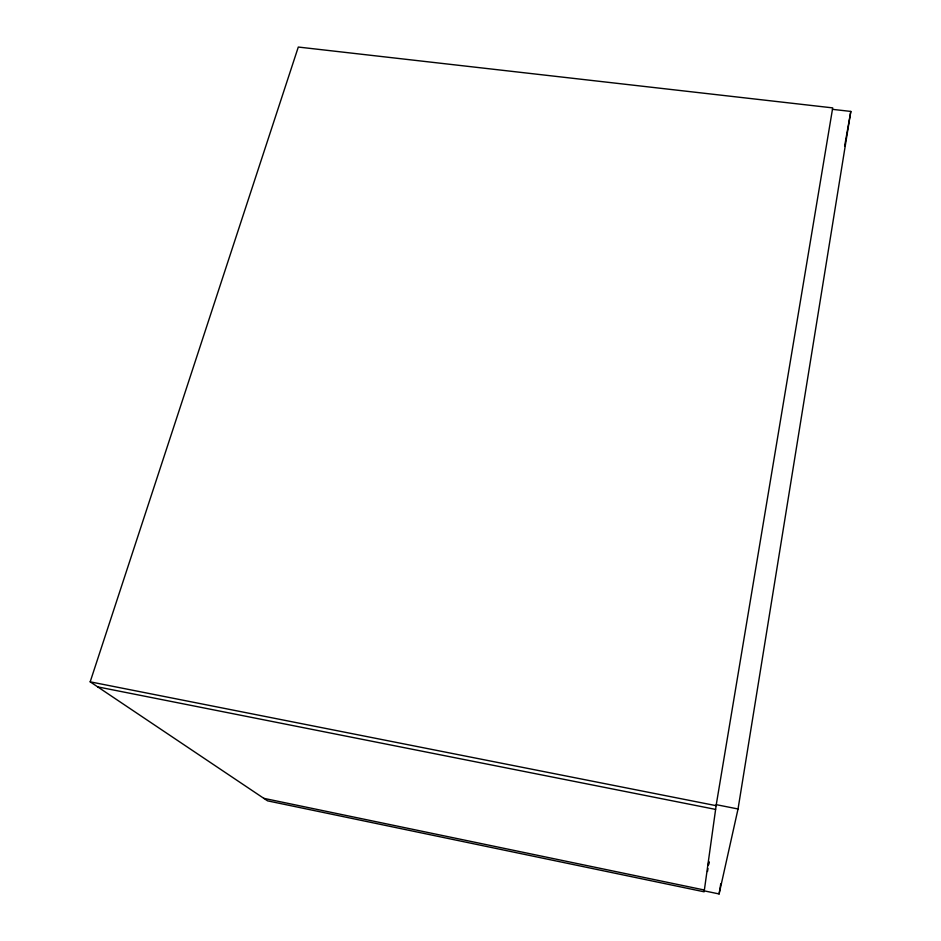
<?xml version="1.0" encoding="UTF-8"?>
<svg xmlns="http://www.w3.org/2000/svg" width="941" height="941" viewBox="0 0 941 941"><rect width="100%" height="100%" fill="white"/><g stroke="black" fill="none" stroke-linecap="round" stroke-linejoin="round"><path stroke-width="1.41" d="M708.314 864.803L708.726 861.909M704.28 890.868L719.1 893.95L738.038 808.978L850.817 111.426L832.467 109.344M719.1 893.95L720.759 883.799M707.503 871.495L707.985 868.602M708.608 864.826L709.091 861.932M844.642 145.996L850.817 111.426M90.183 681.837L298.297 47.05L832.703 107.886L716.101 805.661L90.183 681.837L267.55 800.85L704.127 891.797L716.277 804.673L738.038 808.978M97.699 686.883L715.583 809.401M263.798 798.333L704.374 890.021"/></g></svg>
